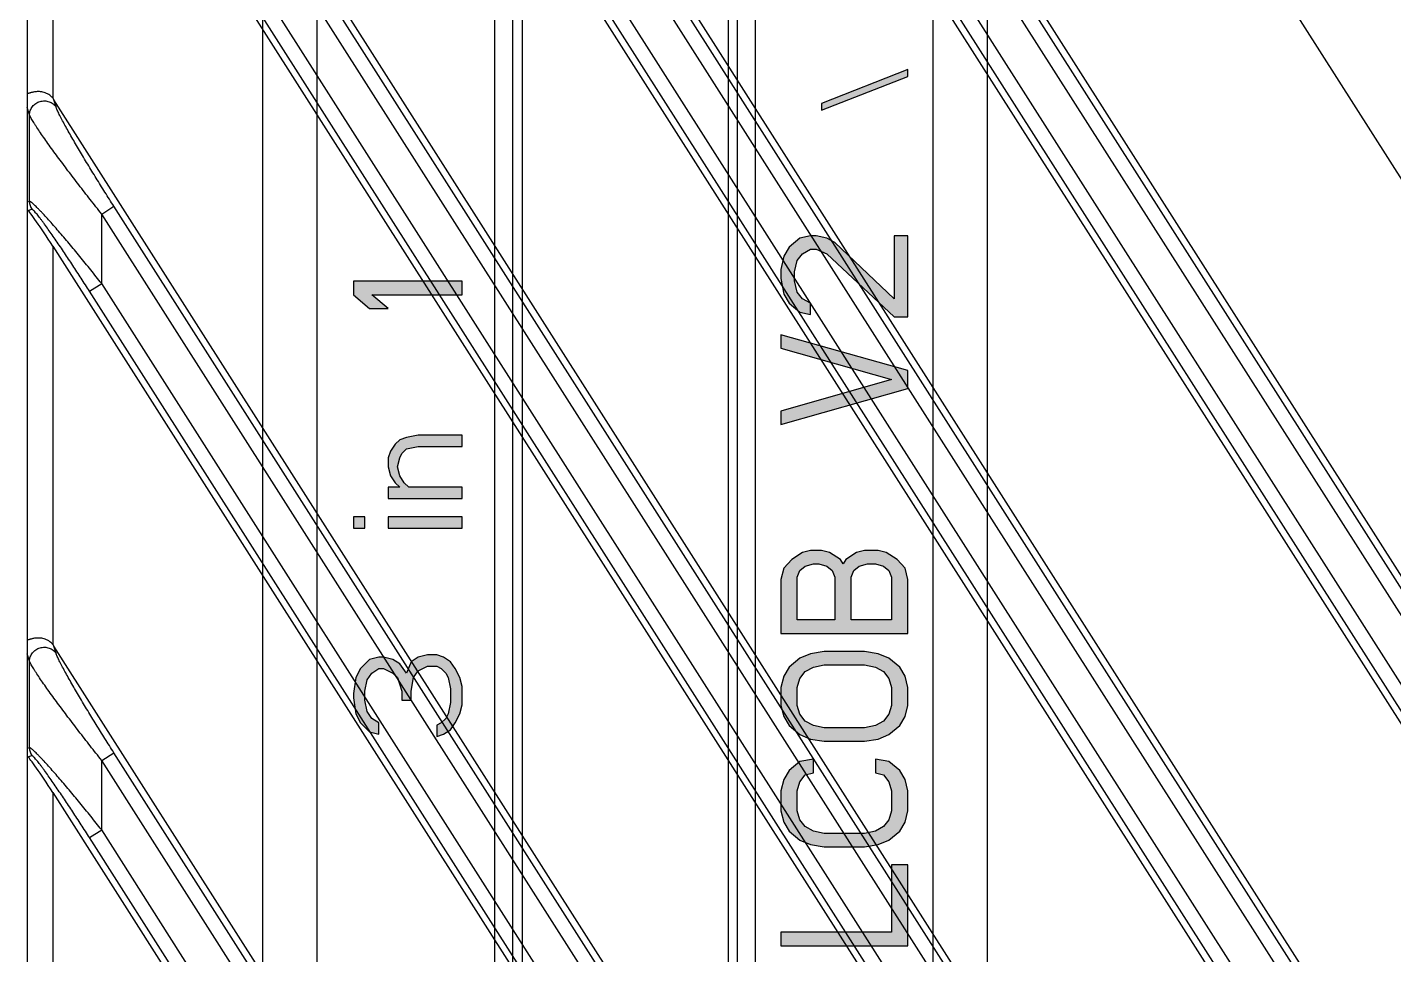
# Model space of a CAD drawing. Header units: millimetres. Extents: x 620 to 19791, y 2539 to 6969.
# Drawn here: x 14026.96 to 14064.67, y 4703.04 to 4728.63 of the extents above; entities that cross this region are included whole.
import ezdxf

# ---------------------------------------------------------------- set-up
doc = ezdxf.new("R2010")
doc.units = ezdxf.units.MM
doc.layers.add('02___PRT_ALL_AXES', color=7, linetype='Continuous')

# ---------------------------------------------------------------- blocks, each defined once
blk = doc.blocks.new('DTGFH')
at = {"color": 7, "linetype": 'Continuous'}
for p, q in [((8801.048, 4441.2), (8801.048, 4104.2)), ((8803.443, 4409.834), (8995.392, 4108.534)), ((8988.34, 4108.661), (8801.783, 4401.496)), ((8987.09, 4110.275), (8803.436, 4398.554)), ((8986.754, 4110.061), (8803.1, 4398.34)), ((8801.748, 4397.456), (8985.812, 4108.534)), ((8802.764, 4396.21), (8985.197, 4109.847)), ((8803.1, 4396.424), (8985.533, 4110.061)), ((8978.736, 4108.661), (8801.783, 4386.421)), ((8977.486, 4110.275), (8803.436, 4383.479)), ((8977.149, 4110.061), (8803.1, 4383.264)), ((8801.748, 4382.38), (8976.207, 4108.534)), ((8802.764, 4381.134), (8975.593, 4109.847)), ((8803.1, 4381.348), (8975.929, 4110.061)), ((8971.846, 4104.4), (8801.783, 4371.345)), ((8970.627, 4105.966), (8803.436, 4368.403)), ((8970.291, 4105.752), (8803.1, 4368.189)), ((8801.748, 4367.305), (8801.748, 4356.317)), ((8801.748, 4367.305), (8969.237, 4104.4)), ((8968.734, 4105.537), (8802.764, 4366.059)), ((8969.07, 4105.752), (8803.1, 4366.273)), ((8801.842, 4356.068), (8801.783, 4356.27)), ((8962.242, 4104.4), (8801.783, 4356.27)), ((8801.107, 4355.853), (8801.048, 4356.056)), ((8801.107, 4353.462), (8801.107, 4355.853)), ((8801.107, 4353.462), (8801.048, 4353.445)), ((8801.061, 4353.216), (8801.17, 4353.248)), ((8803.1, 4353.114), (8803.436, 4353.328)), ((8961.023, 4105.966), (8803.436, 4353.328)), ((8803.1, 4351.198), (8803.1, 4353.114)), ((8960.687, 4105.752), (8803.1, 4353.114)), ((8801.748, 4352.23), (8801.748, 4341.241)), ((8801.748, 4352.23), (8959.633, 4104.4)), ((8802.764, 4350.984), (8803.1, 4351.198)), ((8959.13, 4105.537), (8802.764, 4350.984)), ((8959.466, 4105.752), (8803.1, 4351.198)), ((8801.842, 4340.992), (8801.783, 4341.195)), ((8952.638, 4104.4), (8801.783, 4341.195)), ((8801.107, 4340.778), (8801.048, 4340.98)), ((8801.107, 4338.386), (8801.107, 4340.778)), ((8801.107, 4338.386), (8801.048, 4338.369)), ((8801.061, 4338.141), (8801.17, 4338.172)), ((8803.1, 4338.038), (8803.436, 4338.252)), ((8951.419, 4105.966), (8803.436, 4338.252)), ((8803.1, 4336.122), (8803.1, 4338.038)), ((8951.083, 4105.752), (8803.1, 4338.038)), ((8801.748, 4337.154), (8801.748, 4331.775)), ((8801.748, 4337.154), (8805.175, 4331.775)), ((8802.764, 4335.908), (8803.1, 4336.122)), ((8949.526, 4105.537), (8802.764, 4335.908)), ((8949.862, 4105.752), (8803.1, 4336.122))]:
    blk.add_line(p, q, dxfattribs=at)
for centre in [(8801.509, 4353.463), (8801.509, 4338.387)]:
    blk.add_arc(centre, 0.402, 180.1282, 212.3718, dxfattribs=at)
for centre, major_axis, ratio, start_param, end_param in [((8801.45, 4356.045), (-0.117, 0.402), 0.954439, -1.274405, -1.134443), ((8801.748, 4352.116), (-0.698, 1.104), 0.046753, -1.496981, -0.118001), ((8801.45, 4340.97), (-0.117, 0.402), 0.954439, -1.274405, -1.134443), ((8801.748, 4337.04), (-0.698, 1.104), 0.046753, -1.496981, -0.118001)]:
    blk.add_ellipse(centre, major_axis=major_axis, ratio=ratio, start_param=start_param, end_param=end_param, dxfattribs=at)
for points, knots in [([(8801.748, 4356.317), (8801.733, 4356.335), (8801.699, 4356.369), (8801.64, 4356.412), (8801.578, 4356.445), (8801.512, 4356.469), (8801.447, 4356.484), (8801.384, 4356.492), (8801.325, 4356.493), (8801.27, 4356.488), (8801.227, 4356.481), (8801.196, 4356.475), (8801.169, 4356.468), (8801.144, 4356.46), (8801.121, 4356.453), (8801.106, 4356.449), (8801.092, 4356.446), (8801.081, 4356.444), (8801.071, 4356.444), (8801.062, 4356.447), (8801.055, 4356.453), (8801.051, 4356.462), (8801.049, 4356.473), (8801.048, 4356.481), (8801.048, 4356.486)], [0, 0, 0, 0, 0.092092, 0.18383, 0.274482, 0.363041, 0.448376, 0.529457, 0.605459, 0.675766, 0.739913, 0.769539, 0.797439, 0.847676, 0.869774, 0.889641, 0.907107, 0.922074, 0.934647, 0.945489, 0.956057, 0.968087, 0.982675, 1, 1, 1, 1]), ([(8801.107, 4355.853), (8801.108, 4355.874), (8801.112, 4355.915), (8801.129, 4355.974), (8801.155, 4356.031), (8801.19, 4356.083), (8801.233, 4356.129), (8801.283, 4356.168), (8801.339, 4356.199), (8801.399, 4356.221), (8801.461, 4356.235), (8801.525, 4356.238), (8801.588, 4356.232), (8801.649, 4356.216), (8801.706, 4356.191), (8801.759, 4356.158), (8801.805, 4356.116), (8801.831, 4356.084), (8801.842, 4356.068)], [0, 0, 0, 0, 0.061113, 0.122614, 0.184534, 0.246921, 0.309743, 0.372936, 0.436398, 0.5, 0.563602, 0.627064, 0.690257, 0.753079, 0.815466, 0.877386, 0.938887, 1, 1, 1, 1]), ([(8803.436, 4353.328), (8803.353, 4353.457), (8803.19, 4353.716), (8802.949, 4354.103), (8802.753, 4354.424), (8802.6, 4354.678), (8802.489, 4354.865), (8802.381, 4355.048), (8802.277, 4355.227), (8802.178, 4355.4), (8802.087, 4355.565), (8802.016, 4355.696), (8801.965, 4355.795), (8801.931, 4355.862), (8801.901, 4355.924), (8801.876, 4355.979), (8801.858, 4356.02), (8801.848, 4356.049), (8801.844, 4356.062), (8801.842, 4356.068)], [0, 0, 0, 0, 0.145071, 0.289149, 0.431131, 0.500908, 0.569567, 0.636803, 0.702211, 0.76523, 0.825074, 0.880596, 0.906233, 0.930094, 0.951832, 0.971044, 0.987264, 0.994099, 1, 1, 1, 1]), ([(8803.1, 4353.114), (8802.993, 4353.247), (8802.783, 4353.514), (8802.473, 4353.913), (8802.221, 4354.243), (8802.025, 4354.503), (8801.885, 4354.693), (8801.749, 4354.878), (8801.62, 4355.056), (8801.5, 4355.227), (8801.389, 4355.387), (8801.305, 4355.512), (8801.245, 4355.605), (8801.206, 4355.668), (8801.173, 4355.724), (8801.145, 4355.774), (8801.126, 4355.811), (8801.114, 4355.836), (8801.109, 4355.848), (8801.107, 4355.853)], [0, 0, 0, 0, 0.151037, 0.300586, 0.447016, 0.518439, 0.588237, 0.655992, 0.721178, 0.783101, 0.840848, 0.893205, 0.916879, 0.938573, 0.958018, 0.974928, 0.989013, 0.994909, 1, 1, 1, 1]), ([(8801.048, 4353.214), (8801.048, 4353.215), (8801.048, 4353.217), (8801.049, 4353.219), (8801.05, 4353.22), (8801.052, 4353.221), (8801.054, 4353.22), (8801.056, 4353.219), (8801.058, 4353.218), (8801.06, 4353.217), (8801.061, 4353.216)], [0, 0, 0, 0, 0.134296, 0.239838, 0.325336, 0.408088, 0.50825, 0.637794, 0.80127, 1, 1, 1, 1]), ([(8803.1, 4351.198), (8803, 4351.323), (8802.849, 4351.51), (8802.648, 4351.758), (8802.498, 4351.942), (8802.348, 4352.122), (8802.2, 4352.3), (8802.054, 4352.472), (8801.911, 4352.64), (8801.772, 4352.799), (8801.639, 4352.95), (8801.532, 4353.068), (8801.451, 4353.156), (8801.394, 4353.215), (8801.341, 4353.27), (8801.292, 4353.319), (8801.247, 4353.362), (8801.207, 4353.398), (8801.178, 4353.423), (8801.157, 4353.439), (8801.143, 4353.448), (8801.132, 4353.455), (8801.122, 4353.46), (8801.114, 4353.462), (8801.109, 4353.462), (8801.107, 4353.462)], [0, 0, 0, 0, 0.159125, 0.238223, 0.316727, 0.394381, 0.470878, 0.545834, 0.61877, 0.689065, 0.755896, 0.818173, 0.847169, 0.874456, 0.899785, 0.922889, 0.943475, 0.96125, 0.975933, 0.982041, 0.987297, 0.991693, 0.995234, 0.997964, 1, 1, 1, 1]), ([(8802.764, 4350.984), (8802.688, 4351.103), (8802.573, 4351.282), (8802.419, 4351.519), (8802.304, 4351.695), (8802.189, 4351.869), (8802.074, 4352.041), (8801.96, 4352.21), (8801.848, 4352.375), (8801.737, 4352.535), (8801.63, 4352.688), (8801.542, 4352.81), (8801.474, 4352.902), (8801.426, 4352.966), (8801.38, 4353.026), (8801.337, 4353.081), (8801.297, 4353.129), (8801.266, 4353.165), (8801.244, 4353.19), (8801.229, 4353.206), (8801.215, 4353.219), (8801.203, 4353.23), (8801.192, 4353.239), (8801.184, 4353.244), (8801.179, 4353.247), (8801.175, 4353.248), (8801.172, 4353.248), (8801.17, 4353.248)], [0, 0, 0, 0, 0.153079, 0.229318, 0.305164, 0.380451, 0.454965, 0.528436, 0.600519, 0.670738, 0.738434, 0.802663, 0.833068, 0.862042, 0.889307, 0.914531, 0.937321, 0.957232, 0.96596, 0.973791, 0.980669, 0.986547, 0.991394, 0.995199, 0.996723, 0.998012, 1, 1, 1, 1]), ([(8801.748, 4341.241), (8801.733, 4341.26), (8801.699, 4341.294), (8801.64, 4341.337), (8801.578, 4341.37), (8801.512, 4341.394), (8801.447, 4341.409), (8801.384, 4341.416), (8801.325, 4341.417), (8801.27, 4341.413), (8801.227, 4341.406), (8801.196, 4341.399), (8801.169, 4341.392), (8801.144, 4341.385), (8801.121, 4341.378), (8801.106, 4341.373), (8801.092, 4341.37), (8801.081, 4341.368), (8801.071, 4341.368), (8801.062, 4341.371), (8801.055, 4341.377), (8801.051, 4341.386), (8801.049, 4341.398), (8801.048, 4341.406), (8801.048, 4341.411)], [0, 0, 0, 0, 0.092092, 0.18383, 0.274482, 0.363041, 0.448376, 0.529457, 0.605459, 0.675766, 0.739913, 0.769539, 0.797439, 0.847676, 0.869774, 0.889641, 0.907107, 0.922074, 0.934647, 0.945489, 0.956057, 0.968087, 0.982675, 1, 1, 1, 1]), ([(8801.107, 4340.778), (8801.108, 4340.798), (8801.112, 4340.839), (8801.129, 4340.899), (8801.155, 4340.955), (8801.19, 4341.007), (8801.233, 4341.053), (8801.283, 4341.092), (8801.339, 4341.124), (8801.399, 4341.146), (8801.461, 4341.159), (8801.525, 4341.163), (8801.588, 4341.157), (8801.649, 4341.141), (8801.706, 4341.116), (8801.759, 4341.082), (8801.805, 4341.041), (8801.831, 4341.009), (8801.842, 4340.992)], [0, 0, 0, 0, 0.061113, 0.122614, 0.184534, 0.246921, 0.309743, 0.372936, 0.436398, 0.5, 0.563602, 0.627064, 0.690257, 0.753079, 0.815466, 0.877386, 0.938887, 1, 1, 1, 1]), ([(8803.1, 4338.038), (8802.993, 4338.172), (8802.783, 4338.438), (8802.473, 4338.838), (8802.221, 4339.168), (8802.025, 4339.428), (8801.885, 4339.617), (8801.749, 4339.802), (8801.62, 4339.981), (8801.5, 4340.151), (8801.389, 4340.311), (8801.305, 4340.437), (8801.245, 4340.53), (8801.206, 4340.592), (8801.173, 4340.648), (8801.145, 4340.698), (8801.126, 4340.735), (8801.114, 4340.761), (8801.109, 4340.773), (8801.107, 4340.778)], [0, 0, 0, 0, 0.151037, 0.300586, 0.447016, 0.518439, 0.588237, 0.655992, 0.721178, 0.783101, 0.840848, 0.893205, 0.916879, 0.938573, 0.958018, 0.974928, 0.989013, 0.994909, 1, 1, 1, 1]), ([(8803.436, 4338.252), (8803.353, 4338.382), (8803.19, 4338.64), (8802.949, 4339.027), (8802.753, 4339.348), (8802.6, 4339.602), (8802.489, 4339.789), (8802.381, 4339.973), (8802.277, 4340.152), (8802.178, 4340.325), (8802.087, 4340.49), (8802.016, 4340.621), (8801.965, 4340.719), (8801.931, 4340.787), (8801.901, 4340.848), (8801.876, 4340.903), (8801.858, 4340.945), (8801.848, 4340.973), (8801.844, 4340.986), (8801.842, 4340.992)], [0, 0, 0, 0, 0.145071, 0.289149, 0.431131, 0.500908, 0.569567, 0.636803, 0.702211, 0.76523, 0.825074, 0.880596, 0.906233, 0.930094, 0.951832, 0.971044, 0.987264, 0.994099, 1, 1, 1, 1]), ([(8801.048, 4338.139), (8801.048, 4338.14), (8801.048, 4338.141), (8801.049, 4338.143), (8801.05, 4338.145), (8801.052, 4338.145), (8801.054, 4338.145), (8801.056, 4338.144), (8801.058, 4338.143), (8801.06, 4338.141), (8801.061, 4338.141)], [0, 0, 0, 0, 0.134291, 0.239825, 0.325324, 0.40808, 0.508237, 0.637782, 0.801264, 1, 1, 1, 1]), ([(8803.1, 4336.122), (8803, 4336.248), (8802.849, 4336.435), (8802.648, 4336.683), (8802.498, 4336.866), (8802.348, 4337.047), (8802.2, 4337.224), (8802.054, 4337.397), (8801.911, 4337.564), (8801.772, 4337.724), (8801.639, 4337.875), (8801.532, 4337.993), (8801.451, 4338.08), (8801.394, 4338.14), (8801.341, 4338.195), (8801.292, 4338.244), (8801.247, 4338.287), (8801.207, 4338.323), (8801.178, 4338.348), (8801.157, 4338.364), (8801.143, 4338.373), (8801.132, 4338.379), (8801.122, 4338.384), (8801.114, 4338.387), (8801.109, 4338.387), (8801.107, 4338.386)], [0, 0, 0, 0, 0.159125, 0.238223, 0.316727, 0.394381, 0.470878, 0.545834, 0.61877, 0.689065, 0.755896, 0.818173, 0.847169, 0.874456, 0.899785, 0.922889, 0.943475, 0.96125, 0.975933, 0.982041, 0.987297, 0.991693, 0.995234, 0.997964, 1, 1, 1, 1]), ([(8802.764, 4335.908), (8802.688, 4336.028), (8802.573, 4336.206), (8802.419, 4336.443), (8802.304, 4336.619), (8802.189, 4336.793), (8802.074, 4336.965), (8801.96, 4337.134), (8801.848, 4337.299), (8801.737, 4337.459), (8801.63, 4337.612), (8801.542, 4337.734), (8801.474, 4337.826), (8801.426, 4337.891), (8801.38, 4337.95), (8801.337, 4338.005), (8801.297, 4338.054), (8801.266, 4338.09), (8801.244, 4338.115), (8801.229, 4338.131), (8801.215, 4338.144), (8801.203, 4338.155), (8801.192, 4338.163), (8801.184, 4338.169), (8801.179, 4338.171), (8801.175, 4338.173), (8801.172, 4338.173), (8801.17, 4338.172)], [0, 0, 0, 0, 0.153079, 0.229318, 0.305164, 0.380451, 0.454965, 0.528436, 0.600519, 0.670738, 0.738434, 0.802663, 0.833068, 0.862042, 0.889307, 0.914531, 0.937321, 0.957232, 0.96596, 0.973791, 0.980669, 0.986547, 0.991394, 0.995199, 0.996723, 0.998012, 1, 1, 1, 1])]:
    blk.add_open_spline(points, degree=3, knots=knots, dxfattribs=at)
blk = doc.blocks.new('*U116')
blk.add_blockref('DTGFH', (-9101.048, -4276.2))
blk = doc.blocks.new('*U117')
at = {"color": 0, "linetype": 'ByBlock', "lineweight": -2, "transparency": 16777216}
blk.add_blockref('*U116', (0, 675), dxfattribs=at)
blk = doc.blocks.new('ryfhgjmb')
at = {"lineweight": 5, "true_color": 0xf26722}
h = blk.add_hatch(color=30, dxfattribs=at)
h.dxf.hatch_style = 1
h.paths.add_polyline_path([(6917.003, 3339.74), (6916.753, 3339.867), (6916.315, 3339.931), (6916.19, 3339.931), (6915.753, 3339.867), (6915.503, 3339.74), (6915.253, 3339.484), (6915.19, 3339.229), (6915.503, 3339.229), (6915.628, 3339.421), (6915.815, 3339.548), (6916.128, 3339.612), (6916.378, 3339.612), (6916.69, 3339.548), (6916.878, 3339.421), (6917.003, 3339.229), (6917.003, 3339.101), (6916.878, 3338.846), (6916.753, 3338.718), (6916.378, 3338.591), (6916.128, 3338.591), (6916.128, 3338.335), (6916.378, 3338.335), (6916.753, 3338.272), (6916.94, 3338.144), (6917.065, 3337.889), (6917.065, 3337.633), (6917.003, 3337.506), (6916.878, 3337.378), (6916.753, 3337.314), (6916.44, 3337.25), (6916.065, 3337.25), (6915.753, 3337.314), (6915.628, 3337.378), (6915.503, 3337.506), (6915.44, 3337.633), (6915.128, 3337.633), (6915.19, 3337.442), (6915.315, 3337.25), (6915.503, 3337.123), (6915.753, 3336.995), (6916.003, 3336.931), (6916.503, 3336.931), (6916.753, 3336.995), (6917.003, 3337.123), (6917.19, 3337.25), (6917.315, 3337.442), (6917.378, 3337.633), (6917.378, 3337.889), (6917.315, 3338.144), (6917.19, 3338.335), (6916.878, 3338.463), (6917.128, 3338.655), (6917.253, 3338.846), (6917.315, 3339.101), (6917.315, 3339.229), (6917.253, 3339.484)])
h.paths.add_polyline_path([(6921.19, 3339.931), (6920.878, 3339.931), (6920.878, 3339.612), (6921.19, 3339.612)])
h.paths.add_polyline_path([(6921.19, 3338.974), (6920.878, 3338.974), (6920.878, 3336.931), (6921.19, 3336.931)])
h.paths.add_polyline_path([(6922.128, 3338.527), (6922.315, 3338.655), (6922.565, 3338.718), (6922.815, 3338.655), (6922.94, 3338.591), (6923.065, 3338.463), (6923.128, 3338.144), (6923.128, 3336.931), (6923.44, 3336.931), (6923.44, 3338.144), (6923.378, 3338.463), (6923.315, 3338.655), (6923.19, 3338.782), (6923.003, 3338.91), (6922.815, 3338.974), (6922.565, 3338.974), (6922.315, 3338.91), (6922.128, 3338.782), (6922.003, 3338.655), (6922.003, 3338.974), (6921.69, 3338.974), (6921.69, 3336.931), (6922.003, 3336.931), (6922.003, 3338.399)])
h.paths.add_polyline_path([(6927.69, 3339.931), (6927.315, 3339.931), (6926.94, 3339.484), (6926.94, 3338.974), (6927.315, 3339.421), (6927.315, 3336.931), (6927.69, 3336.931)])
h = blk.add_hatch(color=30, dxfattribs=at)
h.dxf.hatch_style = 1
h.paths.add_polyline_path([(6907.434, 3326.344), (6908.363, 3324.631), (6908.859, 3324.631), (6907.744, 3326.716), (6908.859, 3328.131), (6908.363, 3328.131), (6907, 3326.418), (6907, 3328.131), (6906.628, 3328.131), (6906.628, 3324.631), (6907, 3324.631), (6907, 3325.823)])
h.paths.add_polyline_path([(6909.727, 3328.131), (6909.355, 3328.131), (6909.355, 3324.631), (6911.586, 3324.631), (6911.586, 3325.078), (6909.727, 3325.078)])
h.paths.add_polyline_path([(6912.454, 3326.94), (6912.516, 3327.238), (6912.64, 3327.461), (6912.826, 3327.61), (6913.074, 3327.684), (6913.632, 3327.684), (6913.88, 3327.61), (6914.065, 3327.461), (6914.127, 3327.238), (6914.499, 3327.238), (6914.437, 3327.61), (6914.189, 3327.908), (6913.942, 3328.057), (6913.632, 3328.131), (6913.074, 3328.131), (6912.764, 3328.057), (6912.516, 3327.908), (6912.268, 3327.61), (6912.144, 3327.312), (6912.082, 3326.94), (6912.082, 3325.823), (6912.144, 3325.45), (6912.268, 3325.153), (6912.516, 3324.855), (6912.764, 3324.706), (6913.074, 3324.631), (6913.632, 3324.631), (6913.942, 3324.706), (6914.189, 3324.855), (6914.437, 3325.153), (6914.499, 3325.525), (6914.127, 3325.525), (6914.065, 3325.301), (6913.88, 3325.153), (6913.632, 3325.078), (6913.074, 3325.078), (6912.826, 3325.153), (6912.64, 3325.301), (6912.516, 3325.525), (6912.454, 3325.823)])
h.paths.add_polyline_path([(6917.474, 3326.94), (6917.412, 3327.312), (6917.288, 3327.61), (6917.04, 3327.908), (6916.793, 3328.057), (6916.483, 3328.131), (6915.987, 3328.131), (6915.677, 3328.057), (6915.429, 3327.908), (6915.181, 3327.61), (6915.057, 3327.312), (6914.995, 3326.94), (6914.995, 3325.823), (6915.057, 3325.45), (6915.181, 3325.153), (6915.429, 3324.855), (6915.677, 3324.706), (6915.987, 3324.631), (6916.483, 3324.631), (6916.793, 3324.706), (6917.04, 3324.855), (6917.288, 3325.153), (6917.412, 3325.45), (6917.474, 3325.823)])
h.paths.add_polyline_path([(6915.367, 3326.94), (6915.429, 3327.238), (6915.553, 3327.461), (6915.739, 3327.61), (6915.987, 3327.684), (6916.483, 3327.684), (6916.731, 3327.61), (6916.917, 3327.461), (6917.04, 3327.238), (6917.102, 3326.94), (6917.102, 3325.823), (6917.04, 3325.525), (6916.917, 3325.301), (6916.731, 3325.153), (6916.483, 3325.078), (6915.987, 3325.078), (6915.739, 3325.153), (6915.553, 3325.301), (6915.429, 3325.525), (6915.367, 3325.823)], flags=16)
h.paths.add_polyline_path([(6920.015, 3326.493), (6920.201, 3326.791), (6920.263, 3327.014), (6920.263, 3327.312), (6920.201, 3327.535), (6920.015, 3327.833), (6919.768, 3328.057), (6919.458, 3328.131), (6917.97, 3328.131), (6917.97, 3324.631), (6919.458, 3324.631), (6919.768, 3324.706), (6920.015, 3324.929), (6920.201, 3325.227), (6920.263, 3325.45), (6920.263, 3325.823), (6920.201, 3326.046), (6920.015, 3326.344), (6919.892, 3326.418)])
h.paths.add_polyline_path([(6918.342, 3326.642), (6918.342, 3327.684), (6919.52, 3327.684), (6919.706, 3327.61), (6919.83, 3327.461), (6919.892, 3327.238), (6919.892, 3327.089), (6919.83, 3326.865), (6919.706, 3326.716), (6919.52, 3326.642)], flags=16)
h.paths.add_polyline_path([(6918.342, 3326.195), (6919.52, 3326.195), (6919.706, 3326.121), (6919.83, 3325.972), (6919.892, 3325.748), (6919.892, 3325.525), (6919.83, 3325.301), (6919.706, 3325.153), (6919.52, 3325.078), (6918.342, 3325.078)], flags=16)
h.paths.add_polyline_path([(6926.213, 3328.131), (6925.842, 3328.131), (6924.974, 3325.078), (6924.106, 3328.131), (6923.734, 3328.131), (6924.726, 3324.631), (6925.222, 3324.631)])
h.paths.add_polyline_path([(6927.391, 3327.684), (6927.701, 3327.759), (6927.949, 3327.759), (6928.259, 3327.684), (6928.445, 3327.535), (6928.569, 3327.312), (6928.569, 3327.163), (6928.445, 3326.865), (6926.709, 3325.004), (6926.709, 3324.631), (6928.94, 3324.631), (6928.94, 3325.004), (6927.205, 3325.004), (6928.755, 3326.642), (6928.879, 3326.865), (6928.94, 3327.163), (6928.94, 3327.312), (6928.879, 3327.61), (6928.631, 3327.908), (6928.383, 3328.057), (6928.011, 3328.131), (6927.763, 3328.131), (6927.329, 3328.057), (6927.081, 3327.908), (6926.833, 3327.61), (6926.771, 3327.312), (6927.081, 3327.312), (6927.205, 3327.535)])
h.paths.add_polyline_path([(6932.597, 3327.014), (6932.411, 3327.014), (6933.341, 3324.631), (6933.527, 3324.631)])
h.paths.add_polyline_path([(6940.531, 3327.461), (6940.717, 3327.61), (6940.964, 3327.684), (6941.522, 3327.684), (6941.77, 3327.61), (6941.956, 3327.461), (6942.018, 3327.238), (6942.39, 3327.238), (6942.328, 3327.61), (6942.08, 3327.908), (6941.832, 3328.057), (6941.522, 3328.131), (6940.964, 3328.131), (6940.655, 3328.057), (6940.407, 3327.908), (6940.159, 3327.61), (6940.035, 3327.312), (6939.973, 3326.94), (6939.973, 3325.823), (6940.035, 3325.45), (6940.159, 3325.153), (6940.407, 3324.855), (6940.655, 3324.706), (6940.964, 3324.631), (6941.522, 3324.631), (6941.832, 3324.706), (6942.08, 3324.855), (6942.328, 3325.153), (6942.39, 3325.525), (6942.018, 3325.525), (6941.956, 3325.301), (6941.77, 3325.153), (6941.522, 3325.078), (6940.964, 3325.078), (6940.717, 3325.153), (6940.531, 3325.301), (6940.407, 3325.525), (6940.345, 3325.823), (6940.345, 3326.94), (6940.407, 3327.238)])
h.paths.add_polyline_path([(6939.477, 3328.131), (6939.105, 3328.131), (6939.105, 3326.716), (6937.37, 3326.716), (6937.37, 3328.131), (6936.998, 3328.131), (6936.998, 3324.631), (6937.37, 3324.631), (6937.37, 3326.27), (6939.105, 3326.27), (6939.105, 3324.631), (6939.477, 3324.631)])
h.paths.add_polyline_path([(6946.047, 3327.014), (6945.861, 3327.014), (6946.79, 3324.631), (6946.976, 3324.631)])
h.paths.add_polyline_path([(6953.732, 3328.131), (6953.36, 3328.131), (6953.36, 3324.631), (6955.592, 3324.631), (6955.592, 3325.078), (6953.732, 3325.078)])
h.paths.add_polyline_path([(6952.555, 3327.908), (6952.307, 3328.057), (6951.997, 3328.131), (6951.439, 3328.131), (6951.129, 3328.057), (6950.881, 3327.908), (6950.633, 3327.61), (6950.509, 3327.312), (6950.447, 3326.94), (6950.447, 3325.823), (6950.509, 3325.45), (6950.633, 3325.153), (6950.881, 3324.855), (6951.129, 3324.706), (6951.439, 3324.631), (6951.997, 3324.631), (6952.307, 3324.706), (6952.555, 3324.855), (6952.802, 3325.153), (6952.864, 3325.525), (6952.493, 3325.525), (6952.431, 3325.301), (6952.245, 3325.153), (6951.997, 3325.078), (6951.439, 3325.078), (6951.191, 3325.153), (6951.005, 3325.301), (6950.881, 3325.525), (6950.819, 3325.823), (6950.819, 3326.94), (6950.881, 3327.238), (6951.005, 3327.461), (6951.191, 3327.61), (6951.439, 3327.684), (6951.997, 3327.684), (6952.245, 3327.61), (6952.431, 3327.461), (6952.493, 3327.238), (6952.864, 3327.238), (6952.802, 3327.61)])
h.paths.add_polyline_path([(6963.897, 3327.908), (6963.649, 3328.057), (6963.215, 3328.131), (6963.091, 3328.131), (6962.657, 3328.057), (6962.409, 3327.908), (6962.161, 3327.61), (6962.099, 3327.312), (6962.409, 3327.312), (6962.533, 3327.535), (6962.719, 3327.684), (6963.029, 3327.759), (6963.277, 3327.759), (6963.587, 3327.684), (6963.773, 3327.535), (6963.897, 3327.312), (6963.897, 3327.163), (6963.773, 3326.865), (6963.649, 3326.716), (6963.277, 3326.567), (6963.029, 3326.567), (6963.029, 3326.27), (6963.277, 3326.27), (6963.649, 3326.195), (6963.835, 3326.046), (6963.959, 3325.748), (6963.959, 3325.45), (6963.897, 3325.301), (6963.773, 3325.153), (6963.649, 3325.078), (6963.339, 3325.004), (6962.967, 3325.004), (6962.657, 3325.078), (6962.533, 3325.153), (6962.409, 3325.301), (6962.347, 3325.45), (6962.037, 3325.45), (6962.099, 3325.227), (6962.223, 3325.004), (6962.409, 3324.855), (6962.657, 3324.706), (6962.905, 3324.631), (6963.401, 3324.631), (6963.649, 3324.706), (6963.897, 3324.855), (6964.083, 3325.004), (6964.207, 3325.227), (6964.269, 3325.45), (6964.269, 3325.748), (6964.207, 3326.046), (6964.083, 3326.27), (6963.773, 3326.418), (6964.021, 3326.642), (6964.145, 3326.865), (6964.207, 3327.163), (6964.207, 3327.312), (6964.145, 3327.61)])
h.paths.add_polyline_path([(6961.542, 3328.131), (6961.17, 3328.131), (6960.302, 3325.078), (6959.434, 3328.131), (6959.062, 3328.131), (6960.054, 3324.631), (6960.55, 3324.631)])
at = {"color": 30, "linetype": 'Continuous', "true_color": 0xf26722}
for p, q in [((6005.128, 3342.431), (7001.628, 3342.431)), ((6005.128, 3340.931), (7001.628, 3340.931)), ((6915.503, 3339.74), (6915.253, 3339.484)), ((6915.753, 3339.867), (6915.503, 3339.74)), ((6916.19, 3339.931), (6915.753, 3339.867)), ((6915.815, 3339.548), (6916.128, 3339.612)), ((6916.128, 3339.612), (6916.378, 3339.612)), ((6916.315, 3339.931), (6916.19, 3339.931)), ((6916.753, 3339.867), (6916.315, 3339.931)), ((6916.378, 3339.612), (6916.69, 3339.548)), ((6917.003, 3339.74), (6916.753, 3339.867)), ((6917.253, 3339.484), (6917.003, 3339.74)), ((6921.19, 3339.931), (6920.878, 3339.931)), ((6920.878, 3339.931), (6920.878, 3339.612)), ((6920.878, 3339.612), (6921.19, 3339.612)), ((6921.19, 3339.612), (6921.19, 3339.931)), ((6927.315, 3339.931), (6926.94, 3339.484)), ((6927.69, 3339.931), (6927.315, 3339.931)), ((6927.69, 3336.931), (6927.69, 3339.931)), ((6915.253, 3339.484), (6915.19, 3339.229)), ((6915.19, 3339.229), (6915.503, 3339.229)), ((6915.503, 3339.229), (6915.628, 3339.421)), ((6915.628, 3339.421), (6915.815, 3339.548)), ((6916.69, 3339.548), (6916.878, 3339.421)), ((6916.878, 3339.421), (6917.003, 3339.229)), ((6917.003, 3339.229), (6917.003, 3339.101)), ((6917.315, 3339.229), (6917.253, 3339.484)), ((6917.315, 3339.101), (6917.315, 3339.229)), ((6926.94, 3339.484), (6926.94, 3338.974)), ((6926.94, 3338.974), (6927.315, 3339.421)), ((6927.315, 3339.421), (6927.315, 3336.931)), ((6916.878, 3338.846), (6916.753, 3338.718)), ((6917.003, 3339.101), (6916.878, 3338.846)), ((6917.128, 3338.655), (6917.253, 3338.846)), ((6917.253, 3338.846), (6917.315, 3339.101)), ((6921.19, 3338.974), (6920.878, 3338.974)), ((6920.878, 3338.974), (6920.878, 3336.931)), ((6921.19, 3336.931), (6921.19, 3338.974)), ((6922.003, 3338.974), (6921.69, 3338.974)), ((6921.69, 3338.974), (6921.69, 3336.931)), ((6922.003, 3338.655), (6922.003, 3338.974)), ((6922.315, 3338.91), (6922.128, 3338.782)), ((6922.565, 3338.974), (6922.315, 3338.91)), ((6922.815, 3338.974), (6922.565, 3338.974)), ((6923.003, 3338.91), (6922.815, 3338.974)), ((6923.19, 3338.782), (6923.003, 3338.91)), ((6916.378, 3338.591), (6916.128, 3338.591)), ((6916.128, 3338.591), (6916.128, 3338.335)), ((6916.753, 3338.718), (6916.378, 3338.591)), ((6916.878, 3338.463), (6917.128, 3338.655)), ((6917.19, 3338.335), (6916.878, 3338.463)), ((6922.128, 3338.782), (6922.003, 3338.655)), ((6922.003, 3338.399), (6922.128, 3338.527)), ((6922.128, 3338.527), (6922.315, 3338.655)), ((6922.315, 3338.655), (6922.565, 3338.718)), ((6922.565, 3338.718), (6922.815, 3338.655)), ((6922.815, 3338.655), (6922.94, 3338.591)), ((6922.94, 3338.591), (6923.065, 3338.463)), ((6923.065, 3338.463), (6923.128, 3338.144)), ((6923.315, 3338.655), (6923.19, 3338.782)), ((6923.378, 3338.463), (6923.315, 3338.655)), ((6923.44, 3338.144), (6923.378, 3338.463)), ((6916.128, 3338.335), (6916.378, 3338.335)), ((6916.378, 3338.335), (6916.753, 3338.272)), ((6916.753, 3338.272), (6916.94, 3338.144)), ((6916.94, 3338.144), (6917.065, 3337.889)), ((6917.315, 3338.144), (6917.19, 3338.335)), ((6917.378, 3337.889), (6917.315, 3338.144)), ((6922.003, 3336.931), (6922.003, 3338.399)), ((6923.128, 3338.144), (6923.128, 3336.931)), ((6923.44, 3336.931), (6923.44, 3338.144)), ((6917.065, 3337.889), (6917.065, 3337.633)), ((6917.378, 3337.633), (6917.378, 3337.889)), ((6915.44, 3337.633), (6915.128, 3337.633)), ((6915.128, 3337.633), (6915.19, 3337.442)), ((6915.19, 3337.442), (6915.315, 3337.25)), ((6915.503, 3337.506), (6915.44, 3337.633)), ((6915.628, 3337.378), (6915.503, 3337.506)), ((6915.753, 3337.314), (6915.628, 3337.378)), ((6916.065, 3337.25), (6915.753, 3337.314)), ((6916.753, 3337.314), (6916.44, 3337.25)), ((6916.878, 3337.378), (6916.753, 3337.314)), ((6917.003, 3337.506), (6916.878, 3337.378)), ((6917.065, 3337.633), (6917.003, 3337.506)), ((6917.19, 3337.25), (6917.315, 3337.442)), ((6917.315, 3337.442), (6917.378, 3337.633)), ((6915.315, 3337.25), (6915.503, 3337.123)), ((6915.503, 3337.123), (6915.753, 3336.995)), ((6915.753, 3336.995), (6916.003, 3336.931)), ((6916.44, 3337.25), (6916.065, 3337.25)), ((6916.503, 3336.931), (6916.753, 3336.995)), ((6916.753, 3336.995), (6917.003, 3337.123)), ((6917.003, 3337.123), (6917.19, 3337.25)), ((6916.003, 3336.931), (6916.503, 3336.931)), ((6920.878, 3336.931), (6921.19, 3336.931)), ((6921.69, 3336.931), (6922.003, 3336.931)), ((6923.128, 3336.931), (6923.44, 3336.931)), ((6927.315, 3336.931), (6927.69, 3336.931)), ((6058.086, 3336.031), (6969.27, 3336.031)), ((6058.471, 3335.531), (6968.885, 3335.531)), ((6058.471, 3329.331), (6968.885, 3329.331)), ((6058.086, 3328.831), (6969.27, 3328.831)), ((6909.727, 3328.131), (6909.355, 3328.131)), ((6909.355, 3328.131), (6909.355, 3324.631)), ((6909.727, 3325.078), (6909.727, 3328.131)), ((6912.516, 3327.908), (6912.268, 3327.61)), ((6912.764, 3328.057), (6912.516, 3327.908)), ((6913.074, 3328.131), (6912.764, 3328.057)), ((6913.632, 3328.131), (6913.074, 3328.131)), ((6913.942, 3328.057), (6913.632, 3328.131)), ((6914.189, 3327.908), (6913.942, 3328.057)), ((6914.437, 3327.61), (6914.189, 3327.908)), ((6915.429, 3327.908), (6915.181, 3327.61)), ((6915.677, 3328.057), (6915.429, 3327.908)), ((6915.987, 3328.131), (6915.677, 3328.057)), ((6916.483, 3328.131), (6915.987, 3328.131)), ((6916.793, 3328.057), (6916.483, 3328.131)), ((6917.04, 3327.908), (6916.793, 3328.057)), ((6917.288, 3327.61), (6917.04, 3327.908)), ((6919.458, 3328.131), (6917.97, 3328.131)), ((6917.97, 3328.131), (6917.97, 3324.631)), ((6919.768, 3328.057), (6919.458, 3328.131)), ((6920.015, 3327.833), (6919.768, 3328.057)), ((6924.106, 3328.131), (6923.734, 3328.131)), ((6923.734, 3328.131), (6924.726, 3324.631)), ((6924.974, 3325.078), (6924.106, 3328.131)), ((6925.842, 3328.131), (6924.974, 3325.078)), ((6925.222, 3324.631), (6926.213, 3328.131)), ((6926.213, 3328.131), (6925.842, 3328.131)), ((6927.081, 3327.908), (6926.833, 3327.61)), ((6927.329, 3328.057), (6927.081, 3327.908)), ((6927.763, 3328.131), (6927.329, 3328.057)), ((6928.011, 3328.131), (6927.763, 3328.131)), ((6928.383, 3328.057), (6928.011, 3328.131)), ((6928.631, 3327.908), (6928.383, 3328.057)), ((6928.879, 3327.61), (6928.631, 3327.908)), ((6912.268, 3327.61), (6912.144, 3327.312)), ((6912.64, 3327.461), (6912.826, 3327.61)), ((6912.826, 3327.61), (6913.074, 3327.684)), ((6913.074, 3327.684), (6913.632, 3327.684)), ((6913.632, 3327.684), (6913.88, 3327.61)), ((6913.88, 3327.61), (6914.065, 3327.461)), ((6914.499, 3327.238), (6914.437, 3327.61)), ((6915.181, 3327.61), (6915.057, 3327.312)), ((6915.553, 3327.461), (6915.739, 3327.61)), ((6915.739, 3327.61), (6915.987, 3327.684)), ((6915.987, 3327.684), (6916.483, 3327.684)), ((6916.483, 3327.684), (6916.731, 3327.61)), ((6916.731, 3327.61), (6916.917, 3327.461)), ((6917.412, 3327.312), (6917.288, 3327.61)), ((6918.342, 3327.684), (6919.52, 3327.684)), ((6918.342, 3326.642), (6918.342, 3327.684)), ((6919.52, 3327.684), (6919.706, 3327.61)), ((6919.706, 3327.61), (6919.83, 3327.461)), ((6920.201, 3327.535), (6920.015, 3327.833)), ((6920.263, 3327.312), (6920.201, 3327.535)), ((6926.833, 3327.61), (6926.771, 3327.312)), ((6927.081, 3327.312), (6927.205, 3327.535)), ((6927.205, 3327.535), (6927.391, 3327.684)), ((6927.391, 3327.684), (6927.701, 3327.759)), ((6927.701, 3327.759), (6927.949, 3327.759)), ((6927.949, 3327.759), (6928.259, 3327.684)), ((6928.259, 3327.684), (6928.445, 3327.535)), ((6928.445, 3327.535), (6928.569, 3327.312)), ((6928.94, 3327.312), (6928.879, 3327.61)), ((6912.144, 3327.312), (6912.082, 3326.94)), ((6912.454, 3326.94), (6912.516, 3327.238)), ((6912.516, 3327.238), (6912.64, 3327.461)), ((6914.065, 3327.461), (6914.127, 3327.238)), ((6914.127, 3327.238), (6914.499, 3327.238)), ((6915.057, 3327.312), (6914.995, 3326.94)), ((6915.367, 3326.94), (6915.429, 3327.238)), ((6915.429, 3327.238), (6915.553, 3327.461)), ((6916.917, 3327.461), (6917.04, 3327.238)), ((6917.04, 3327.238), (6917.102, 3326.94)), ((6917.474, 3326.94), (6917.412, 3327.312)), ((6919.83, 3327.461), (6919.892, 3327.238)), ((6919.892, 3327.238), (6919.892, 3327.089)), ((6920.263, 3327.014), (6920.263, 3327.312)), ((6926.771, 3327.312), (6927.081, 3327.312)), ((6928.569, 3327.163), (6928.445, 3326.865)), ((6928.569, 3327.312), (6928.569, 3327.163)), ((6928.879, 3326.865), (6928.94, 3327.163)), ((6928.94, 3327.163), (6928.94, 3327.312)), ((6912.082, 3326.94), (6912.082, 3325.823)), ((6912.454, 3325.823), (6912.454, 3326.94)), ((6914.995, 3326.94), (6914.995, 3325.823)), ((6915.367, 3325.823), (6915.367, 3326.94)), ((6917.102, 3326.94), (6917.102, 3325.823)), ((6917.474, 3325.823), (6917.474, 3326.94)), ((6919.83, 3326.865), (6919.706, 3326.716)), ((6919.892, 3327.089), (6919.83, 3326.865)), ((6920.015, 3326.493), (6920.201, 3326.791)), ((6920.201, 3326.791), (6920.263, 3327.014)), ((6928.445, 3326.865), (6926.709, 3325.004)), ((6928.755, 3326.642), (6928.879, 3326.865)), ((6932.597, 3327.014), (6932.411, 3327.014)), ((6932.411, 3327.014), (6933.341, 3324.631)), ((6933.527, 3324.631), (6932.597, 3327.014)), ((6919.52, 3326.642), (6918.342, 3326.642)), ((6919.706, 3326.716), (6919.52, 3326.642)), ((6919.892, 3326.418), (6920.015, 3326.493)), ((6920.015, 3326.344), (6919.892, 3326.418)), ((6927.205, 3325.004), (6928.755, 3326.642)), ((6918.342, 3326.195), (6919.52, 3326.195)), ((6918.342, 3325.078), (6918.342, 3326.195)), ((6919.52, 3326.195), (6919.706, 3326.121)), ((6919.706, 3326.121), (6919.83, 3325.972)), ((6920.201, 3326.046), (6920.015, 3326.344)), ((6920.263, 3325.823), (6920.201, 3326.046)), ((6912.082, 3325.823), (6912.144, 3325.45)), ((6912.516, 3325.525), (6912.454, 3325.823)), ((6914.995, 3325.823), (6915.057, 3325.45)), ((6915.429, 3325.525), (6915.367, 3325.823)), ((6917.102, 3325.823), (6917.04, 3325.525)), ((6917.412, 3325.45), (6917.474, 3325.823)), ((6919.83, 3325.972), (6919.892, 3325.748)), ((6919.892, 3325.748), (6919.892, 3325.525)), ((6920.263, 3325.45), (6920.263, 3325.823)), ((6912.144, 3325.45), (6912.268, 3325.153)), ((6912.64, 3325.301), (6912.516, 3325.525)), ((6912.826, 3325.153), (6912.64, 3325.301)), ((6914.065, 3325.301), (6913.88, 3325.153)), ((6914.127, 3325.525), (6914.065, 3325.301)), ((6914.499, 3325.525), (6914.127, 3325.525)), ((6914.437, 3325.153), (6914.499, 3325.525)), ((6915.057, 3325.45), (6915.181, 3325.153)), ((6915.553, 3325.301), (6915.429, 3325.525)), ((6915.739, 3325.153), (6915.553, 3325.301)), ((6916.917, 3325.301), (6916.731, 3325.153)), ((6917.04, 3325.525), (6916.917, 3325.301)), ((6917.288, 3325.153), (6917.412, 3325.45)), ((6919.83, 3325.301), (6919.706, 3325.153)), ((6919.892, 3325.525), (6919.83, 3325.301)), ((6920.201, 3325.227), (6920.263, 3325.45)), ((6911.586, 3325.078), (6909.727, 3325.078)), ((6911.586, 3324.631), (6911.586, 3325.078)), ((6912.268, 3325.153), (6912.516, 3324.855)), ((6913.074, 3325.078), (6912.826, 3325.153)), ((6913.632, 3325.078), (6913.074, 3325.078)), ((6913.88, 3325.153), (6913.632, 3325.078)), ((6914.189, 3324.855), (6914.437, 3325.153)), ((6915.181, 3325.153), (6915.429, 3324.855)), ((6915.987, 3325.078), (6915.739, 3325.153)), ((6916.483, 3325.078), (6915.987, 3325.078)), ((6916.731, 3325.153), (6916.483, 3325.078)), ((6917.04, 3324.855), (6917.288, 3325.153)), ((6919.52, 3325.078), (6918.342, 3325.078)), ((6919.706, 3325.153), (6919.52, 3325.078)), ((6919.768, 3324.706), (6920.015, 3324.929)), ((6920.015, 3324.929), (6920.201, 3325.227)), ((6926.709, 3325.004), (6926.709, 3324.631)), ((6928.94, 3325.004), (6927.205, 3325.004)), ((6928.94, 3324.631), (6928.94, 3325.004)), ((6909.355, 3324.631), (6911.586, 3324.631)), ((6912.516, 3324.855), (6912.764, 3324.706)), ((6912.764, 3324.706), (6913.074, 3324.631)), ((6913.074, 3324.631), (6913.632, 3324.631)), ((6913.632, 3324.631), (6913.942, 3324.706)), ((6913.942, 3324.706), (6914.189, 3324.855)), ((6915.429, 3324.855), (6915.677, 3324.706)), ((6915.677, 3324.706), (6915.987, 3324.631)), ((6915.987, 3324.631), (6916.483, 3324.631)), ((6916.483, 3324.631), (6916.793, 3324.706)), ((6916.793, 3324.706), (6917.04, 3324.855)), ((6917.97, 3324.631), (6919.458, 3324.631)), ((6919.458, 3324.631), (6919.768, 3324.706)), ((6924.726, 3324.631), (6925.222, 3324.631)), ((6926.709, 3324.631), (6928.94, 3324.631)), ((6933.341, 3324.631), (6933.527, 3324.631)), ((6005.128, 3323.931), (7001.628, 3323.931)), ((6005.128, 3322.431), (7001.628, 3322.431))]:
    blk.add_line(p, q, dxfattribs=at)
at = {"layer": '02___PRT_ALL_AXES', "color": 30, "linetype": 'Continuous', "true_color": 0xf26722}
for p, q in [((6968.718, 3335.271), (6027.638, 3335.271)), ((6968.718, 3329.592), (6027.638, 3329.592))]:
    blk.add_line(p, q, dxfattribs=at)
blk = doc.blocks.new('ryfh')
at = {"rotation": 90}
blk.add_blockref('ryfhgjmb', (11616.058, -2205.714), dxfattribs=at)

msp = doc.modelspace()

# ---------------------------------------------------------------- block references
for name, p in [('*U117', (14326.96016, 3971.56341)), ('ryfh', (5759.83352, -0.35097))]:
    msp.add_blockref(name, p)

doc.saveas('drawing.dxf')
